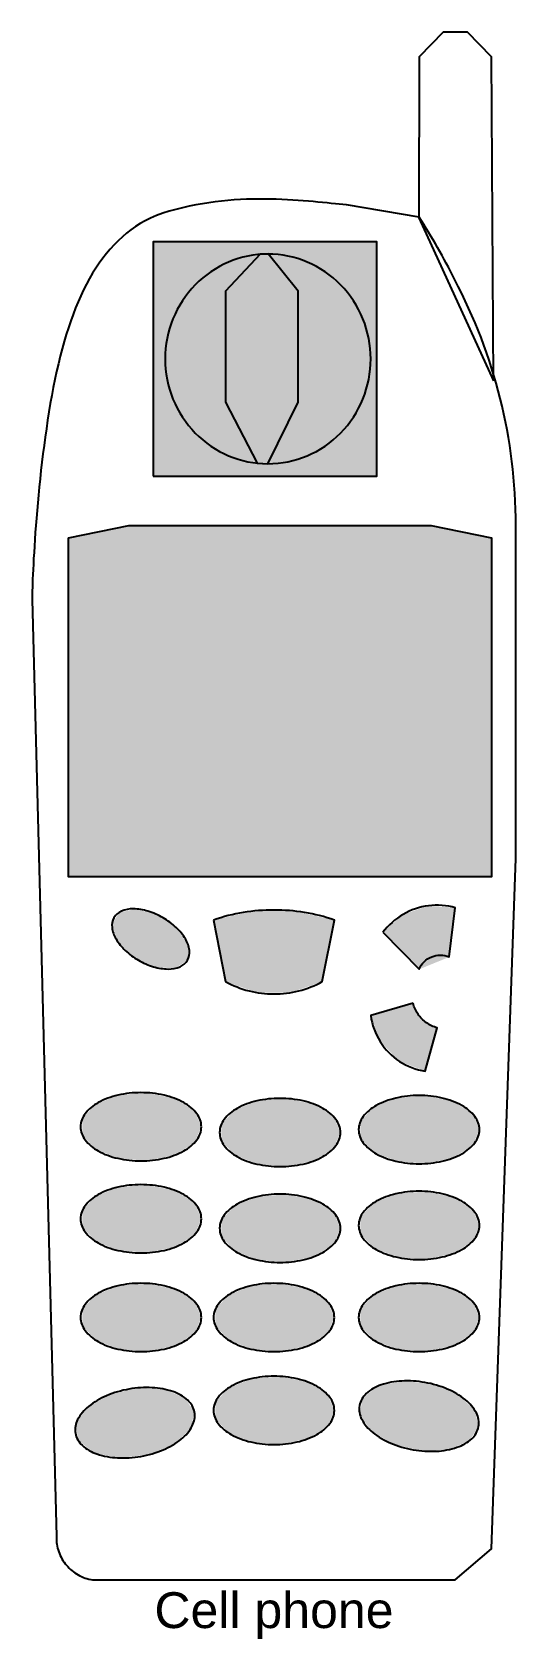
# Model space of a CAD drawing. Extents: x 1.65 to 3.15, y 2.49 to 7.48.
import ezdxf
from ezdxf.enums import TextEntityAlignment as Align

# ---------------------------------------------------------------- set-up
doc = ezdxf.new("R2010")
doc.units = 0
doc.header["$MEASUREMENT"] = 0
doc.layers.add('NETWORK', color=7, linetype='CONTINUOUS')
doc.styles.add('_NET_TEXT', font='arial.ttf')
doc.styles.get("Standard").update_dxf_attribs({"font": 'txt.shx'})

# ---------------------------------------------------------------- blocks, each defined once
blk = doc.blocks.new('CELL_PHONE', base_point=(2.399114, 5.07874))
at = {"layer": 'NETWORK', "color": 7, "linetype": 'CONTINUOUS'}
for points in [[(3.080386, 6.398249), (3.074557, 7.403771), (2.999508, 7.480315), (2.924459, 7.480315), (2.849409, 7.403771), (2.848471, 6.90432)], [(2.023868, 6.102519), (2.718073, 6.102519), (2.718073, 6.829689), (2.023868, 6.829689)], [(2.355991, 6.791315), (2.249016, 6.676601), (2.249016, 6.332152), (2.34661, 6.142617), (2.380352, 6.140791), (2.474163, 6.332152), (2.474163, 6.676601), (2.380621, 6.792294)], [(1.761196, 5.911159), (1.948819, 5.949431), (2.886934, 5.949431), (3.074557, 5.911159), (3.074557, 4.858676), (1.761196, 4.858676)]]:
    blk.add_lwpolyline(points, close=True, dxfattribs=at)
for points in [[(1.648622, 5.719798), (1.723671, 2.811118, 0.089655), (1.731272, 2.76375, 0.090436), (1.75492, 2.722252, 0.091677), (1.791511, 2.69207, 0.092756), (1.836245, 2.677165), (2.961983, 2.677165), (3.074557, 2.772846), (3.149606, 4.916084), (3.149606, 5.949431, 0.123244), (2.95915, 6.713446, 0.029456), (2.849409, 6.906233), (2.624262, 6.944505), (2.613318, 6.94543), (2.601775, 6.946485), (2.58965, 6.947648), (2.576965, 6.948896), (2.563737, 6.950205), (2.549988, 6.951552), (2.535736, 6.952914), (2.521003, 6.954269), (2.50581, 6.955592), (2.490179, 6.956862), (2.474131, 6.958054), (2.457687, 6.959146), (2.440867, 6.960114), (2.423685, 6.960936), (2.406159, 6.961588), (2.388303, 6.962047), (2.370132, 6.96229), (2.351664, 6.962294), (2.332924, 6.962036), (2.313949, 6.961493), (2.294777, 6.960641), (2.275442, 6.959458), (2.255984, 6.957921), (2.236432, 6.956006), (2.216774, 6.953691), (2.196966, 6.950952), (2.176968, 6.947765), (2.156735, 6.944107), (2.136227, 6.939955), (2.115439, 6.935286), (2.094586, 6.930076), (2.073962, 6.924305), (2.053858, 6.917949), (2.034568, 6.910989), (2.016384, 6.9034), (1.999502, 6.895168), (1.98379, 6.886295), (1.96905, 6.876787), (1.955082, 6.866653), (1.941685, 6.855897), (1.928662, 6.844528), (1.915887, 6.832552), (1.903382, 6.819974), (1.891191, 6.8068), (1.879355, 6.793036), (1.867914, 6.778687), (1.85691, 6.76376), (1.846356, 6.748259), (1.836231, 6.732191), (1.826513, 6.715561), (1.817178, 6.698375), (1.808203, 6.680638), (1.799566, 6.662358), (1.791253, 6.643538), (1.783258, 6.624187), (1.775577, 6.604311), (1.768202, 6.583917), (1.761129, 6.56301), (1.754351, 6.541598), (1.74786, 6.519684), (1.741644, 6.497271), (1.735693, 6.474364), (1.729996, 6.450964), (1.724543, 6.427075), (1.719324, 6.402708), (1.714334, 6.377911), (1.709567, 6.352742), (1.705019, 6.32726), (1.700686, 6.301524), (1.696564, 6.275592), (1.692647, 6.249525), (1.688932, 6.223385), (1.685413, 6.197236), (1.682088, 6.171142), (1.67895, 6.145165), (1.675997, 6.11937), (1.673222, 6.09382), (1.670623, 6.068576), (1.668194, 6.043701), (1.665931, 6.019257), (1.66383, 5.995306), (1.661887, 5.971912), (1.660096, 5.949135), (1.658453, 5.927039), (1.656955, 5.905686), (1.655596, 5.885139), (1.654372, 5.86546), (1.653279, 5.846712), (1.652313, 5.828958), (1.651468, 5.812259), (1.650741, 5.796679), (1.650127, 5.78228), (1.649621, 5.769124), (1.64922, 5.757274), (1.648918, 5.746792), (1.648712, 5.737741), (1.648597, 5.730183), (1.648569, 5.724181), (1.648622, 5.719798)], [(2.699311, 6.466104, 0.096744), (2.675032, 6.590596, 0.09775), (2.60589, 6.696135, 0.099208), (2.502412, 6.766654, 0.100264), (2.380352, 6.791417, 0.100264), (2.258291, 6.766654, 0.099208), (2.154814, 6.696135, 0.09775), (2.085672, 6.590596, 0.096744), (2.061393, 6.466104, 0.096744), (2.085672, 6.341612, 0.09775), (2.154814, 6.236073, 0.099208), (2.258291, 6.165554, 0.100264), (2.380352, 6.140791, 0.100264), (2.502412, 6.165554, 0.099208), (2.60589, 6.236073, 0.09775), (2.675032, 6.341612, 0.096744)], [(2.130978, 4.599874, 0.156906), (2.136852, 4.630141, 0.106612), (2.124429, 4.665848, 0.072318), (2.095601, 4.701558, 0.058726), (2.054757, 4.731834, 0.058726), (2.008114, 4.752068, 0.072318), (1.962775, 4.759179, 0.106612), (1.92564, 4.752084, 0.156906), (1.902365, 4.731864, 0.156906), (1.896491, 4.701596, 0.106612), (1.908914, 4.66589, 0.072318), (1.937742, 4.63018, 0.058726), (1.978586, 4.599903, 0.058726), (2.025229, 4.579669, 0.072318), (2.070568, 4.572559, 0.106612), (2.107703, 4.579653, 0.156906)], [(2.211491, 4.724723), (2.249016, 4.533363, 0.125196), (2.399114, 4.495091, 0.125196), (2.549213, 4.533363), (2.586737, 4.724723, 0.081997), (2.399114, 4.755732, 0.081997)], [(2.736836, 4.686451), (2.849409, 4.571635, -0.097793), (2.865178, 4.59508, -0.099251), (2.888544, 4.610587, -0.100282), (2.915948, 4.615793, -0.100245), (2.943221, 4.609907), (2.961983, 4.762995, 0.100216), (2.878866, 4.76896, 0.099842), (2.79982, 4.742087, 0.09857)], [(2.830647, 4.466386), (2.699311, 4.428114, 0.106097), (2.72887, 4.347137, 0.107645), (2.788776, 4.286037, 0.109236), (2.868172, 4.25589), (2.905696, 4.389842, -0.087814), (2.872359, 4.40582, -0.086725), (2.846313, 4.432385, -0.085663)], [(2.173966, 4.082942, 0.159526), (2.159685, 4.123496, 0.106369), (2.119013, 4.157875, 0.071201), (2.058144, 4.180847, 0.057518), (1.986343, 4.188914, 0.057518), (1.914543, 4.180847, 0.071201), (1.853674, 4.157875, 0.106369), (1.813002, 4.123496, 0.159526), (1.79872, 4.082942, 0.159526), (1.813002, 4.042389, 0.106369), (1.853674, 4.008009, 0.071201), (1.914543, 3.985037, 0.057518), (1.986343, 3.976971, 0.057518), (2.058144, 3.985037, 0.071201), (2.119013, 4.008009, 0.106369), (2.159685, 4.042389, 0.159526)], [(2.605499, 4.065252, 0.159526), (2.591217, 4.105806, 0.106369), (2.550546, 4.140185, 0.071201), (2.489677, 4.163157, 0.057518), (2.417876, 4.171224, 0.057518), (2.346076, 4.163157, 0.071201), (2.285207, 4.140185, 0.106369), (2.244535, 4.105806, 0.159526), (2.230253, 4.065252, 0.159526), (2.244535, 4.024699, 0.106369), (2.285207, 3.990319, 0.071201), (2.346076, 3.967348, 0.057518), (2.417876, 3.959281, 0.057518), (2.489677, 3.967348, 0.071201), (2.550546, 3.990319, 0.106369), (2.591217, 4.024699, 0.159526)], [(3.037032, 4.074097, 0.159526), (3.02275, 4.114651, 0.106369), (2.982079, 4.14903, 0.071201), (2.92121, 4.172002, 0.057518), (2.849409, 4.180069, 0.057518), (2.777609, 4.172002, 0.071201), (2.71674, 4.14903, 0.106369), (2.676068, 4.114651, 0.159526), (2.661786, 4.074097, 0.159526), (2.676068, 4.033544, 0.106369), (2.71674, 3.999164, 0.071201), (2.777609, 3.976193, 0.057518), (2.849409, 3.968126, 0.057518), (2.92121, 3.976193, 0.071201), (2.982079, 3.999164, 0.106369), (3.02275, 4.033544, 0.159526)], [(2.173966, 3.797348, 0.159526), (2.159685, 3.837901, 0.106369), (2.119013, 3.872281, 0.071201), (2.058144, 3.895252, 0.057518), (1.986343, 3.903319, 0.057518), (1.914543, 3.895252, 0.071201), (1.853674, 3.872281, 0.106369), (1.813002, 3.837901, 0.159526), (1.79872, 3.797348, 0.159526), (1.813002, 3.756794, 0.106369), (1.853674, 3.722415, 0.071201), (1.914543, 3.699443, 0.057518), (1.986343, 3.691376, 0.057518), (2.058144, 3.699443, 0.071201), (2.119013, 3.722415, 0.106369), (2.159685, 3.756794, 0.159526)], [(2.605499, 3.76792, 0.159526), (2.591217, 3.808474, 0.106369), (2.550546, 3.842854, 0.071201), (2.489677, 3.865825, 0.057518), (2.417876, 3.873892, 0.057518), (2.346076, 3.865825, 0.071201), (2.285207, 3.842854, 0.106369), (2.244535, 3.808474, 0.159526), (2.230253, 3.76792, 0.159526), (2.244535, 3.727367, 0.106369), (2.285207, 3.692987, 0.071201), (2.346076, 3.670016, 0.057518), (2.417876, 3.661949, 0.057518), (2.489677, 3.670016, 0.071201), (2.550546, 3.692987, 0.106369), (2.591217, 3.727367, 0.159526)], [(3.037032, 3.776765, 0.159526), (3.02275, 3.817319, 0.106369), (2.982079, 3.851698, 0.071201), (2.92121, 3.87467, 0.057518), (2.849409, 3.882737, 0.057518), (2.777609, 3.87467, 0.071201), (2.71674, 3.851698, 0.106369), (2.676068, 3.817319, 0.159526), (2.661786, 3.776765, 0.159526), (2.676068, 3.736212, 0.106369), (2.71674, 3.701832, 0.071201), (2.777609, 3.678861, 0.057518), (2.849409, 3.670794, 0.057518), (2.92121, 3.678861, 0.071201), (2.982079, 3.701832, 0.106369), (3.02275, 3.736212, 0.159526)], [(2.173966, 3.491171, 0.159526), (2.159685, 3.531724, 0.106369), (2.119013, 3.566104, 0.071201), (2.058144, 3.589075, 0.057518), (1.986343, 3.597142, 0.057518), (1.914543, 3.589075, 0.071201), (1.853674, 3.566104, 0.106369), (1.813002, 3.531724, 0.159526), (1.79872, 3.491171, 0.159526), (1.813002, 3.450617, 0.106369), (1.853674, 3.416238, 0.071201), (1.914543, 3.393266, 0.057518), (1.986343, 3.385199, 0.057518), (2.058144, 3.393266, 0.071201), (2.119013, 3.416238, 0.106369), (2.159685, 3.450617, 0.159526)], [(2.586737, 3.491171, 0.159526), (2.572455, 3.531724, 0.106369), (2.531784, 3.566104, 0.071201), (2.470914, 3.589075, 0.057518), (2.399114, 3.597142, 0.057518), (2.327314, 3.589075, 0.071201), (2.266445, 3.566104, 0.106369), (2.225773, 3.531724, 0.159526), (2.211491, 3.491171, 0.159526), (2.225773, 3.450617, 0.106369), (2.266445, 3.416238, 0.071201), (2.327314, 3.393266, 0.057518), (2.399114, 3.385199, 0.057518), (2.470914, 3.393266, 0.071201), (2.531784, 3.416238, 0.106369), (2.572455, 3.450617, 0.159526)], [(3.037032, 3.491171, 0.159526), (3.02275, 3.531724, 0.106369), (2.982079, 3.566104, 0.071201), (2.92121, 3.589075, 0.057518), (2.849409, 3.597142, 0.057518), (2.777609, 3.589075, 0.071201), (2.71674, 3.566104, 0.106369), (2.676068, 3.531724, 0.159526), (2.661786, 3.491171, 0.159526), (2.676068, 3.450617, 0.106369), (2.71674, 3.416238, 0.071201), (2.777609, 3.393266, 0.057518), (2.849409, 3.385199, 0.057518), (2.92121, 3.393266, 0.071201), (2.982079, 3.416238, 0.106369), (3.02275, 3.450617, 0.159526)], [(2.586737, 3.202684, 0.159526), (2.572455, 3.243237, 0.106369), (2.531784, 3.277617, 0.071201), (2.470914, 3.300589, 0.057518), (2.399114, 3.308655, 0.057518), (2.327314, 3.300589, 0.071201), (2.266445, 3.277617, 0.106369), (2.225773, 3.243237, 0.159526), (2.211491, 3.202684, 0.159526), (2.225773, 3.16213, 0.106369), (2.266445, 3.127751, 0.071201), (2.327314, 3.104779, 0.057518), (2.399114, 3.096712, 0.057518), (2.470914, 3.104779, 0.071201), (2.531784, 3.127751, 0.106369), (2.572455, 3.16213, 0.159526)], [(3.034293, 3.152394, 0.159671), (3.027257, 3.194789, 0.106354), (2.993146, 3.235693, 0.071139), (2.937152, 3.268879, 0.057452), (2.8678, 3.289294, 0.057452), (2.795648, 3.29383, 0.071139), (2.731681, 3.281797, 0.106354), (2.685637, 3.255026, 0.159671), (2.664526, 3.217594, 0.159671), (2.671561, 3.175198, 0.106354), (2.705673, 3.134294, 0.071139), (2.761666, 3.101109, 0.057452), (2.831018, 3.080694, 0.057452), (2.90317, 3.076158, 0.071139), (2.967137, 3.088191, 0.106354), (3.013182, 3.114962, 0.159671)], [(2.152465, 3.197012, 0.159671), (2.131353, 3.234444, 0.106354), (2.085309, 3.261215, 0.071139), (2.021342, 3.273248, 0.057452), (1.94919, 3.268712, 0.057452), (1.879838, 3.248297, 0.071139), (1.823844, 3.215111, 0.106354), (1.789733, 3.174207, 0.159671), (1.782698, 3.131812, 0.159671), (1.803809, 3.094379, 0.106354), (1.849853, 3.067609, 0.071139), (1.91382, 3.055576, 0.057452), (1.985972, 3.060112, 0.057452), (2.055324, 3.080527, 0.071139), (2.111318, 3.113712, 0.106354), (2.145429, 3.154616, 0.159671)]]:
    blk.add_lwpolyline(points, format="xyb", close=True, dxfattribs=at)
at = {"layer": 'NETWORK', "color": 253}
for points in [[(2.718073, 6.102519), (2.718073, 6.829689), (2.023868, 6.829689)], [(2.718073, 6.102519), (2.023868, 6.829689), (2.023868, 6.102519)], [(2.249016, 6.676601), (2.474163, 6.676601), (2.380621, 6.792294)], [(2.249016, 6.676601), (2.380621, 6.792294), (2.355991, 6.791315)], [(2.677772, 6.583621), (2.409782, 6.790029), (2.293065, 6.778998)], [(2.677772, 6.583621), (2.522524, 6.757312), (2.409782, 6.790029)], [(2.677772, 6.583621), (2.293065, 6.778998), (2.188136, 6.725709)], [(2.677772, 6.583621), (2.616065, 6.685266), (2.522524, 6.757312)], [(2.677772, 6.583621), (2.188136, 6.725709), (2.109167, 6.637359)], [(2.677772, 6.583621), (2.109167, 6.637359), (2.066824, 6.52588)], [(2.249016, 6.676601), (2.249016, 6.332152), (2.34661, 6.142617)], [(2.249016, 6.676601), (2.34661, 6.142617), (2.380352, 6.140791)], [(2.249016, 6.676601), (2.380352, 6.140791), (2.474163, 6.332152)], [(2.249016, 6.676601), (2.474163, 6.332152), (2.474163, 6.676601)], [(2.677772, 6.583621), (2.066824, 6.52588), (2.066824, 6.406328)], [(2.677772, 6.583621), (2.066824, 6.406328), (2.109167, 6.294849)], [(2.677772, 6.583621), (2.109167, 6.294849), (2.188136, 6.206499)], [(2.677772, 6.583621), (2.188136, 6.206499), (2.293065, 6.15321)], [(2.677772, 6.583621), (2.293065, 6.15321), (2.409782, 6.142179)], [(2.677772, 6.583621), (2.409782, 6.142179), (2.522524, 6.174896)], [(2.677772, 6.583621), (2.522524, 6.174896), (2.616065, 6.246942)], [(2.677772, 6.583621), (2.616065, 6.246942), (2.677772, 6.348588)], [(2.677772, 6.583621), (2.677772, 6.348588), (2.699311, 6.466104)], [(1.948819, 5.949431), (3.074557, 4.858676), (1.761196, 4.858676)], [(1.948819, 5.949431), (1.761196, 4.858676), (1.761196, 5.911159)], [(1.948819, 5.949431), (2.886934, 5.949431), (3.074557, 5.911159)], [(1.948819, 5.949431), (3.074557, 5.911159), (3.074557, 4.858676)], [(2.133423, 4.646014), (1.917725, 4.747775), (1.896265, 4.710606)], [(2.133423, 4.646014), (1.970599, 4.75894), (1.917725, 4.747775)], [(2.133423, 4.646014), (2.038101, 4.740555), (1.970599, 4.75894)], [(2.133423, 4.646014), (2.0988, 4.698458), (2.038101, 4.740555)], [(2.249016, 4.533363), (2.335606, 4.75226), (2.211491, 4.724723)], [(2.249016, 4.533363), (2.586737, 4.724723), (2.462623, 4.75226)], [(2.249016, 4.533363), (2.462623, 4.75226), (2.335606, 4.75226)], [(2.849409, 4.571635), (2.79982, 4.742087), (2.736836, 4.686451)], [(2.849409, 4.571635), (2.878866, 4.76896), (2.79982, 4.742087)], [(2.849409, 4.571635), (2.961983, 4.762995), (2.878866, 4.76896)], [(2.849409, 4.571635), (2.943221, 4.609907), (2.961983, 4.762995)], [(2.133423, 4.646014), (1.896265, 4.710606), (1.913033, 4.659233)], [(2.249016, 4.533363), (2.549213, 4.533363), (2.586737, 4.724723)], [(2.133423, 4.646014), (1.913033, 4.659233), (1.962706, 4.609967)], [(2.133423, 4.646014), (1.962706, 4.609967), (2.029513, 4.578449)], [(2.133423, 4.646014), (2.029513, 4.578449), (2.092242, 4.574687)], [(2.133423, 4.646014), (2.092242, 4.574687), (2.130978, 4.599874)], [(2.849409, 4.571635), (2.888544, 4.610587), (2.943221, 4.609907)], [(2.249016, 4.533363), (2.347253, 4.499419), (2.450975, 4.499419)], [(2.249016, 4.533363), (2.450975, 4.499419), (2.549213, 4.533363)], [(2.699311, 4.428114), (2.858206, 4.417951), (2.830647, 4.466386)], [(2.699311, 4.428114), (2.72887, 4.347137), (2.788776, 4.286037)], [(2.699311, 4.428114), (2.788776, 4.286037), (2.868172, 4.25589)], [(2.699311, 4.428114), (2.868172, 4.25589), (2.905696, 4.389842)], [(2.699311, 4.428114), (2.905696, 4.389842), (2.858206, 4.417951)], [(2.152475, 4.13219), (1.845906, 4.153214), (1.804172, 4.108303)], [(2.152475, 4.13219), (1.919811, 4.182027), (1.845906, 4.153214)], [(2.152475, 4.13219), (2.008959, 4.188141), (1.919811, 4.182027)], [(2.152475, 4.13219), (2.092925, 4.170155), (2.008959, 4.188141)], [(2.584008, 4.1145), (2.351344, 4.164337), (2.277439, 4.135524)], [(2.584008, 4.1145), (2.440492, 4.170451), (2.351344, 4.164337)], [(2.584008, 4.1145), (2.524458, 4.152465), (2.440492, 4.170451)], [(3.015541, 4.123345), (2.708972, 4.144369), (2.667238, 4.099458)], [(3.015541, 4.123345), (2.782877, 4.173182), (2.708972, 4.144369)], [(3.015541, 4.123345), (2.872025, 4.179296), (2.782877, 4.173182)], [(3.015541, 4.123345), (2.955991, 4.16131), (2.872025, 4.179296)], [(2.152475, 4.13219), (1.804172, 4.108303), (1.804172, 4.057582)], [(2.152475, 4.13219), (1.804172, 4.057582), (1.845906, 4.01267)], [(2.152475, 4.13219), (1.845906, 4.01267), (1.919811, 3.983857)], [(2.152475, 4.13219), (1.919811, 3.983857), (2.008959, 3.977744)], [(2.152475, 4.13219), (2.008959, 3.977744), (2.092925, 3.99573)], [(2.152475, 4.13219), (2.092925, 3.99573), (2.152475, 4.033695)], [(2.152475, 4.13219), (2.152475, 4.033695), (2.173966, 4.082942)], [(2.584008, 4.1145), (2.277439, 4.135524), (2.235705, 4.090613)], [(2.584008, 4.1145), (2.235705, 4.090613), (2.235705, 4.039892)], [(2.584008, 4.1145), (2.235705, 4.039892), (2.277439, 3.99498)], [(2.584008, 4.1145), (2.277439, 3.99498), (2.351344, 3.966167)], [(2.584008, 4.1145), (2.351344, 3.966167), (2.440492, 3.960054)], [(2.584008, 4.1145), (2.440492, 3.960054), (2.524458, 3.97804)], [(2.584008, 4.1145), (2.524458, 3.97804), (2.584008, 4.016005)], [(2.584008, 4.1145), (2.584008, 4.016005), (2.605499, 4.065252)], [(3.015541, 4.123345), (2.667238, 4.099458), (2.667238, 4.048737)], [(3.015541, 4.123345), (2.667238, 4.048737), (2.708972, 4.003825)], [(3.015541, 4.123345), (2.708972, 4.003825), (2.782877, 3.975012)], [(3.015541, 4.123345), (2.782877, 3.975012), (2.872025, 3.968899)], [(3.015541, 4.123345), (2.872025, 3.968899), (2.955991, 3.986885)], [(3.015541, 4.123345), (2.955991, 3.986885), (3.015541, 4.02485)], [(3.015541, 4.123345), (3.015541, 4.02485), (3.037032, 4.074097)], [(2.152475, 3.846595), (1.919811, 3.896433), (1.845906, 3.86762)], [(2.152475, 3.846595), (2.008959, 3.902546), (1.919811, 3.896433)], [(2.152475, 3.846595), (2.092925, 3.88456), (2.008959, 3.902546)], [(2.152475, 3.846595), (1.845906, 3.86762), (1.804172, 3.822708)], [(2.152475, 3.846595), (1.804172, 3.822708), (1.804172, 3.771987)], [(2.152475, 3.846595), (1.804172, 3.771987), (1.845906, 3.727076)], [(2.152475, 3.846595), (1.845906, 3.727076), (1.919811, 3.698263)], [(2.152475, 3.846595), (1.919811, 3.698263), (2.008959, 3.692149)], [(2.152475, 3.846595), (2.008959, 3.692149), (2.092925, 3.710135)], [(2.152475, 3.846595), (2.092925, 3.710135), (2.152475, 3.7481)], [(2.152475, 3.846595), (2.152475, 3.7481), (2.173966, 3.797348)], [(2.584008, 3.817168), (2.351344, 3.867005), (2.277439, 3.838192)], [(2.584008, 3.817168), (2.440492, 3.873119), (2.351344, 3.867005)], [(2.584008, 3.817168), (2.524458, 3.855133), (2.440492, 3.873119)], [(3.015541, 3.826013), (2.708972, 3.847037), (2.667238, 3.802126)], [(3.015541, 3.826013), (2.782877, 3.87585), (2.708972, 3.847037)], [(3.015541, 3.826013), (2.872025, 3.881964), (2.782877, 3.87585)], [(3.015541, 3.826013), (2.955991, 3.863978), (2.872025, 3.881964)], [(2.584008, 3.817168), (2.277439, 3.838192), (2.235705, 3.793281)], [(2.584008, 3.817168), (2.235705, 3.793281), (2.235705, 3.74256)], [(2.584008, 3.817168), (2.235705, 3.74256), (2.277439, 3.697648)], [(2.584008, 3.817168), (2.277439, 3.697648), (2.351344, 3.668835)], [(2.584008, 3.817168), (2.351344, 3.668835), (2.440492, 3.662722)], [(2.584008, 3.817168), (2.440492, 3.662722), (2.524458, 3.680708)], [(2.584008, 3.817168), (2.524458, 3.680708), (2.584008, 3.718673)], [(2.584008, 3.817168), (2.584008, 3.718673), (2.605499, 3.76792)], [(3.015541, 3.826013), (2.667238, 3.802126), (2.667238, 3.751405)], [(3.015541, 3.826013), (2.667238, 3.751405), (2.708972, 3.706493)], [(3.015541, 3.826013), (2.708972, 3.706493), (2.782877, 3.67768)], [(3.015541, 3.826013), (2.782877, 3.67768), (2.872025, 3.671567)], [(3.015541, 3.826013), (2.872025, 3.671567), (2.955991, 3.689553)], [(3.015541, 3.826013), (2.955991, 3.689553), (3.015541, 3.727518)], [(3.015541, 3.826013), (3.015541, 3.727518), (3.037032, 3.776765)], [(2.152475, 3.540418), (2.008959, 3.596369), (1.919811, 3.590256)], [(2.152475, 3.540418), (2.092925, 3.578383), (2.008959, 3.596369)], [(2.565246, 3.540418), (2.42173, 3.596369), (2.332582, 3.590256)], [(2.565246, 3.540418), (2.505696, 3.578383), (2.42173, 3.596369)], [(3.015541, 3.540418), (2.872025, 3.596369), (2.782877, 3.590256)], [(3.015541, 3.540418), (2.955991, 3.578383), (2.872025, 3.596369)], [(2.152475, 3.540418), (1.845906, 3.561443), (1.804172, 3.516531)], [(2.152475, 3.540418), (1.919811, 3.590256), (1.845906, 3.561443)], [(2.565246, 3.540418), (2.258676, 3.561443), (2.216943, 3.516531)], [(2.565246, 3.540418), (2.332582, 3.590256), (2.258676, 3.561443)], [(3.015541, 3.540418), (2.708972, 3.561443), (2.667238, 3.516531)], [(3.015541, 3.540418), (2.782877, 3.590256), (2.708972, 3.561443)], [(2.152475, 3.540418), (1.804172, 3.516531), (1.804172, 3.46581)], [(2.152475, 3.540418), (1.804172, 3.46581), (1.845906, 3.420899)], [(2.152475, 3.540418), (1.845906, 3.420899), (1.919811, 3.392086)], [(2.152475, 3.540418), (1.919811, 3.392086), (2.008959, 3.385972)], [(2.152475, 3.540418), (2.008959, 3.385972), (2.092925, 3.403958)], [(2.152475, 3.540418), (2.092925, 3.403958), (2.152475, 3.441923)], [(2.152475, 3.540418), (2.152475, 3.441923), (2.173966, 3.491171)], [(2.565246, 3.540418), (2.216943, 3.516531), (2.216943, 3.46581)], [(2.565246, 3.540418), (2.216943, 3.46581), (2.258676, 3.420899)], [(2.565246, 3.540418), (2.258676, 3.420899), (2.332582, 3.392086)], [(2.565246, 3.540418), (2.332582, 3.392086), (2.42173, 3.385972)], [(2.565246, 3.540418), (2.42173, 3.385972), (2.505696, 3.403958)], [(2.565246, 3.540418), (2.505696, 3.403958), (2.565246, 3.441923)], [(2.565246, 3.540418), (2.565246, 3.441923), (2.586737, 3.491171)], [(3.015541, 3.540418), (2.667238, 3.516531), (2.667238, 3.46581)], [(3.015541, 3.540418), (2.667238, 3.46581), (2.708972, 3.420899)], [(3.015541, 3.540418), (2.708972, 3.420899), (2.782877, 3.392086)], [(3.015541, 3.540418), (2.782877, 3.392086), (2.872025, 3.385972)], [(3.015541, 3.540418), (2.872025, 3.385972), (2.955991, 3.403958)], [(3.015541, 3.540418), (2.955991, 3.403958), (3.015541, 3.441923)], [(3.015541, 3.540418), (3.015541, 3.441923), (3.037032, 3.491171)], [(2.565246, 3.251931), (2.332582, 3.301769), (2.258676, 3.272956)], [(2.565246, 3.251931), (2.42173, 3.307882), (2.332582, 3.301769)], [(2.565246, 3.251931), (2.505696, 3.289897), (2.42173, 3.307882)], [(3.021662, 3.204599), (2.801045, 3.294076), (2.723217, 3.278559)], [(3.021662, 3.204599), (2.889951, 3.284604), (2.801045, 3.294076)], [(2.122741, 3.241748), (1.816998, 3.209174), (1.783669, 3.15772)], [(2.122741, 3.241748), (1.783669, 3.15772), (1.792471, 3.107798)], [(2.122741, 3.241748), (1.792471, 3.107798), (1.841389, 3.070847)], [(2.122741, 3.241748), (1.884825, 3.250374), (1.816998, 3.209174)], [(2.122741, 3.241748), (1.841389, 3.070847), (1.919216, 3.055329)], [(2.122741, 3.241748), (1.97161, 3.271881), (1.884825, 3.250374)], [(2.122741, 3.241748), (1.919216, 3.055329), (2.008123, 3.064802)], [(2.122741, 3.241748), (2.057472, 3.268768), (1.97161, 3.271881)], [(2.122741, 3.241748), (2.008123, 3.064802), (2.087742, 3.097093)], [(2.122741, 3.241748), (2.087742, 3.097093), (2.139834, 3.144807)], [(2.122741, 3.241748), (2.139834, 3.144807), (2.152465, 3.197012)], [(2.565246, 3.251931), (2.258676, 3.272956), (2.216943, 3.228044)], [(2.565246, 3.251931), (2.216943, 3.228044), (2.216943, 3.177323)], [(2.565246, 3.251931), (2.216943, 3.177323), (2.258676, 3.132412)], [(2.565246, 3.251931), (2.258676, 3.132412), (2.332582, 3.103599)], [(2.565246, 3.251931), (2.332582, 3.103599), (2.42173, 3.097485)], [(2.565246, 3.251931), (2.42173, 3.097485), (2.505696, 3.115471)], [(2.565246, 3.251931), (2.505696, 3.115471), (2.565246, 3.153436)], [(2.565246, 3.251931), (2.565246, 3.153436), (2.586737, 3.202684)], [(3.021662, 3.204599), (2.674299, 3.241607), (2.665497, 3.191686)], [(3.021662, 3.204599), (2.723217, 3.278559), (2.674299, 3.241607)], [(3.021662, 3.204599), (2.969571, 3.252312), (2.889951, 3.284604)], [(3.021662, 3.204599), (2.665497, 3.191686), (2.698827, 3.140232)], [(3.021662, 3.204599), (2.698827, 3.140232), (2.766653, 3.099032)], [(3.021662, 3.204599), (2.766653, 3.099032), (2.853438, 3.077525)], [(3.021662, 3.204599), (2.853438, 3.077525), (2.9393, 3.080638)], [(3.021662, 3.204599), (2.9393, 3.080638), (3.004569, 3.107657)], [(3.021662, 3.204599), (3.004569, 3.107657), (3.034293, 3.152394)]]:
    blk.add_solid(points, dxfattribs=at)
at = {"layer": 'NETWORK', "color": 7, "style": '_NET_TEXT'}
blk.add_text('Cell phone', height=0.111111, dxfattribs=at).set_placement((2.399114, 2.582721), align=Align.MIDDLE_CENTER)
at = {"layer": 'NETWORK', "flags": 1}
for tag, p in [('MANUFACTURER', (2.399114, 52.70374)), ('PRODUCTNUMBER', (2.399114, 43.17874)), ('PARTNUMBER', (2.399114, 33.65374)), ('PRODUCTDESCRIPTION', (2.399114, 24.12874)), ('ASSETNUMBER', (2.399114, 14.60374)), ('SERIALNUMBER', (2.399114, 5.07874)), ('LOCATION', (2.399114, -4.44626)), ('BUILDING', (2.399114, -13.97126)), ('ROOM', (2.399114, -23.49626)), ('DEPARTMENT', (2.399114, -33.02126))]:
    blk.add_attdef(tag, p, '', height=6.35, dxfattribs=at)

msp = doc.modelspace()

# ---------------------------------------------------------------- block references
at = {"layer": 'NETWORK'}
msp.add_blockref('CELL_PHONE', (2.399114, 5.07874), dxfattribs=at)

doc.saveas('drawing.dxf')
